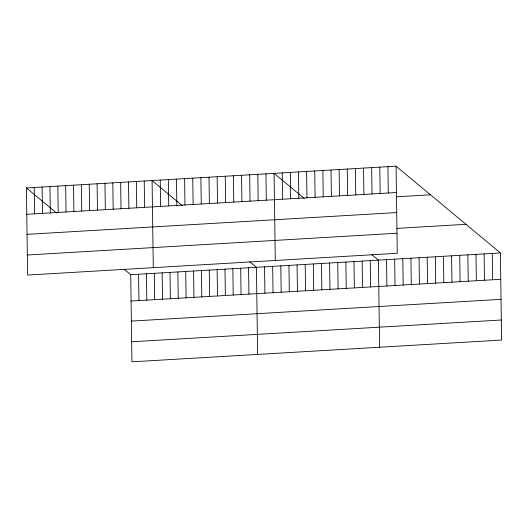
<?xml version="1.0" encoding="UTF-8"?>
<svg xmlns="http://www.w3.org/2000/svg" width="528" height="528" viewBox="0 0 528 528"><rect width="100%" height="100%" fill="white"/><g stroke="black" fill="none" stroke-linecap="round" stroke-linejoin="round"><path stroke-width="0.79" d="M396.059 166.175L397.274 253.295L27.614 275.062L26.4 187.942L396.059 166.175L500.386 252.938L501.6 340.058L131.941 361.825L130.726 274.705L124.08 269.181M26.77 214.282L396.422 192.522M396.33 196.819L430.485 194.806M27.047 234.34L396.706 212.573M396.832 228.38L465.953 224.308M27.337 255.004L396.99 233.237M130.726 274.705L500.386 252.938M131.096 301.046L500.749 279.286M131.373 321.103L501.032 299.336M131.663 341.768L501.323 320.001M304.267 198.475L274.072 173.362L275.286 260.476M371.752 254.595L378.398 260.119L379.612 347.239M182.285 205.656L152.084 180.543L153.298 267.663M249.764 261.782L256.41 267.307L257.624 354.42M26.4 187.942L56.602 213.055M492.248 253.42L492.617 279.761M484.117 253.895L484.486 280.243M475.985 254.377L476.355 280.718M467.854 254.852L468.224 281.2M459.723 255.334L460.086 281.675M451.592 255.816L451.955 282.157M443.454 256.291L443.824 282.632M435.323 256.773L435.692 283.114M427.192 257.248L427.561 283.589M419.06 257.73L419.43 284.071M410.929 258.205L411.292 284.552M402.791 258.687L403.161 285.028M394.66 259.162L395.03 285.509M387.922 166.657L388.291 192.997M386.529 259.644L386.899 285.985M379.79 167.132L380.16 193.479M371.659 167.614L372.029 193.954M370.267 260.601L370.63 286.942M363.528 168.095L363.898 194.436M362.129 261.083L362.498 287.423M355.397 168.571L355.76 194.911M353.998 261.558L354.367 287.899M347.259 169.052L347.629 195.393M345.866 262.04L346.236 288.38M339.128 169.528L339.497 195.868M337.735 262.515L338.105 288.862M330.997 170.009L331.366 196.35M329.604 262.997L329.967 289.337M322.865 170.485L323.235 196.832M321.473 263.472L321.836 289.819M314.734 170.966L315.097 197.307M313.335 263.954L313.705 290.294M306.603 171.442L306.966 197.789M305.204 264.429L305.573 290.776M298.465 171.923L298.835 198.264M297.073 264.911L297.442 291.251M290.334 172.399L290.704 198.746M288.941 265.393L289.311 291.733M282.203 172.88L282.572 199.221M280.81 265.868L281.173 292.208M272.672 266.35L273.042 292.69M265.94 173.837L266.303 200.178M264.541 266.825L264.911 293.165M257.803 174.319L258.172 200.66M249.671 174.794L250.041 201.135M248.556 267.769L248.926 294.109M241.54 175.276L241.91 201.617M240.702 268.231L241.065 294.571M233.409 175.751L233.779 202.099M232.841 268.693L233.211 295.033M225.278 176.233L225.641 202.574M224.987 269.155L225.357 295.495M217.14 176.708L217.51 203.056M217.133 269.617L217.503 295.957M209.009 177.19L209.378 203.531M209.279 270.079L209.649 296.419M200.878 177.665L201.247 204.013M201.425 270.541L201.788 296.888M192.746 178.147L193.116 204.488M193.571 271.003L193.934 297.35M184.615 178.629L184.978 204.97M185.711 271.465L186.08 297.812M177.857 271.927L178.226 298.274M176.477 179.104L176.847 205.445M170.003 272.395L170.372 298.736M168.346 179.586L168.716 205.927M162.149 272.857L162.518 299.198M160.215 180.061L160.585 206.408M154.295 273.319L154.658 299.66M146.434 273.781L146.804 300.122M144.23 181.005L144.593 207.346M138.58 274.243L138.95 300.584M136.376 181.467L136.739 207.808M128.515 181.929L128.885 208.27M120.661 182.391L121.031 208.732M112.807 182.853L113.177 209.194M104.953 183.315L105.323 209.662M97.099 183.777L97.462 210.124M89.239 184.239L89.608 210.586M81.385 184.701L81.754 211.048M73.531 185.17L73.9 211.51M65.677 185.632L66.046 211.972M57.823 186.094L58.186 212.434M49.969 186.556L50.332 212.896M42.108 187.018L42.478 213.358M34.254 187.48L34.624 213.82"/></g></svg>
